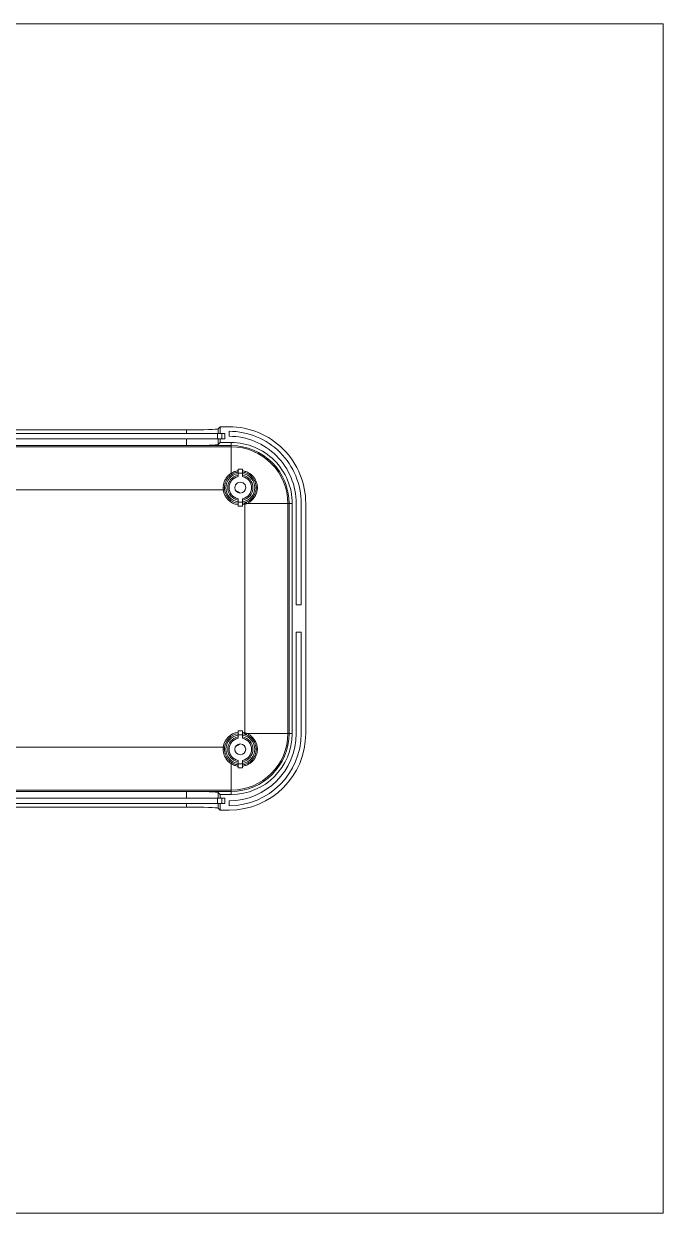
# Model space of a CAD drawing. Header units: millimetres. Extents: x -1304 to 1304, y -904 to 904.
# Drawn here: x -824.9 to -683.2, y -634.8 to -371.2 of the extents above; entities that cross this region are included whole.
import ezdxf

# ---------------------------------------------------------------- set-up
doc = ezdxf.new("R2010")
doc.units = ezdxf.units.MM
doc.header["$MEASUREMENT"] = 0
doc.layers.add('layer 1', color=7, linetype='Continuous')

msp = doc.modelspace()

# ---------------------------------------------------------------- linework, layer by layer
at = {"layer": 'layer 1', "color": 8, "lineweight": 18}
for points in [[(-683.1707, -371.1818), (-683.1707, -371.1818), (-966.6707, -371.1818), (-966.6707, -371.1818)], [(-683.1707, -371.1818), (-683.1707, -371.1818), (-683.1707, -634.8485), (-683.1707, -634.8485)], [(-966.6707, -634.8485), (-966.6707, -634.8485), (-683.1707, -634.8485), (-683.1707, -634.8485)]]:
    msp.add_open_spline(points, degree=3, dxfattribs=at)
at = {"layer": 'layer 1', "color": 155, "lineweight": 18}
for points in [[(-788.8615, -461.1961), (-788.8615, -461.1961), (-860.9799, -461.1961), (-860.9799, -461.1961)], [(-788.8615, -461.1961), (-785.0906, -461.1961), (-781.9973, -461.0918), (-781.8657, -460.9602)], [(-781.4207, -460.5152), (-781.4207, -460.5152), (-781.8657, -460.9602), (-781.8657, -460.9602)], [(-779.4207, -460.5152), (-779.4207, -460.5152), (-781.4207, -460.5152), (-781.4207, -460.5152)], [(-781.4207, -460.5152), (-781.4207, -460.5152), (-781.4207, -462.0152), (-781.4207, -462.0152)], [(-788.8615, -462.0152), (-788.8615, -462.0152), (-860.9799, -462.0152), (-860.9799, -462.0152)], [(-788.8615, -463.2152), (-788.8615, -463.2152), (-860.9799, -463.2152), (-860.9799, -463.2152)], [(-781.8657, -462.0152), (-781.8657, -462.0152), (-788.8615, -462.0152), (-788.8615, -462.0152)], [(-781.8657, -463.2152), (-781.8657, -463.2152), (-788.8615, -463.2152), (-788.8615, -463.2152)], [(-781.4207, -462.0152), (-781.4207, -462.0152), (-781.8657, -462.0152), (-781.8657, -462.0152)], [(-781.4207, -463.2152), (-781.4207, -463.2152), (-781.8657, -463.2152), (-781.8657, -463.2152)], [(-781.4207, -464.0152), (-781.4207, -464.0152), (-781.8657, -464.4602), (-781.8657, -464.4602)], [(-780.3207, -462.0152), (-780.3207, -462.0152), (-781.4207, -462.0152), (-781.4207, -462.0152)], [(-781.4207, -463.2152), (-781.4207, -463.2152), (-780.3207, -463.2152), (-780.3207, -463.2152)], [(-781.4207, -463.2152), (-781.4207, -463.2152), (-781.4207, -464.0152), (-781.4207, -464.0152)], [(-778.9207, -464.0152), (-778.9207, -464.0152), (-781.4207, -464.0152), (-781.4207, -464.0152)], [(-780.3207, -463.2152), (-780.3207, -463.2152), (-780.3207, -462.0152), (-780.3207, -462.0152)], [(-779.4207, -461.5152), (-779.4207, -461.5152), (-779.4207, -462.6152), (-779.4207, -462.6152)], [(-860.9799, -464.6965), (-860.9799, -464.6965), (-788.8615, -464.6965), (-788.8615, -464.6965)], [(-788.3927, -464.6956), (-784.8105, -464.6872), (-781.991, -464.5855), (-781.8657, -464.4602)], [(-778.9207, -470.8068), (-778.8373, -470.9408), (-778.7682, -471.0425), (-778.7628, -471.0391)], [(-777.4207, -470.8152), (-777.4207, -470.8152), (-777.4207, -469.9013), (-777.4207, -469.9013)], [(-776.4207, -470.8152), (-776.4207, -470.8152), (-777.4207, -470.8152), (-777.4207, -470.8152)], [(-777.4207, -470.8152), (-777.4207, -470.8152), (-777.4207, -471.5657), (-777.4207, -471.5657)], [(-776.4207, -470.8152), (-776.4207, -470.8152), (-776.4207, -469.9023), (-776.4207, -469.9023)], [(-776.4207, -471.5657), (-776.4207, -471.5657), (-776.4207, -470.8152), (-776.4207, -470.8152)], [(-869.1508, -474.5152), (-869.1508, -474.5152), (-780.6906, -474.5152), (-780.6906, -474.5152)], [(-780.7207, -474.0379), (-780.5551, -474.0379), (-780.4208, -474.0277), (-780.4207, -474.0152)], [(-780.3916, -474.4652), (-780.1897, -476.0226), (-778.9751, -477.2549), (-777.4207, -477.4793)], [(-773.4207, -474.0152), (-773.4207, -474.0214), (-773.298, -474.0265), (-773.1402, -474.0269)], [(-776.9975, -475.2127), (-777.2695, -474.9855), (-777.5796, -474.8083), (-777.9134, -474.6893)], [(-777.4207, -476.4646), (-777.4207, -476.4646), (-777.4207, -477.2152), (-777.4207, -477.2152)], [(-777.4207, -477.2152), (-777.4207, -477.2152), (-777.4207, -478.148), (-777.4207, -478.148)], [(-776.4207, -477.2152), (-776.4207, -477.2152), (-777.4207, -477.2152), (-777.4207, -477.2152)], [(-776.4207, -477.2152), (-776.4207, -477.2152), (-776.4207, -476.4646), (-776.4207, -476.4646)], [(-776.4207, -477.2152), (-776.4207, -477.2152), (-776.4207, -478.148), (-776.4207, -478.148)], [(-777.4207, -478.148), (-777.4207, -478.148), (-776.4207, -478.148), (-776.4207, -478.148)], [(-776.4207, -477.4793), (-776.2751, -477.4582), (-776.1309, -477.4281), (-775.9891, -477.3889)], [(-775.9207, -477.6812), (-775.9207, -477.6812), (-775.9207, -528.3491), (-775.9207, -528.3491)], [(-775.5577, -477.2389), (-775.5681, -477.2433), (-775.5265, -477.3657), (-775.4636, -477.5152)], [(-765.4207, -528.5152), (-765.4207, -528.5152), (-765.4207, -477.5152), (-765.4207, -477.5152)], [(-764.5207, -477.5152), (-764.5207, -477.5152), (-764.5207, -500.0152), (-764.5207, -500.0152)], [(-763.4207, -500.0152), (-763.4207, -500.0152), (-763.4207, -477.5152), (-763.4207, -477.5152)], [(-762.4207, -528.5152), (-762.4207, -528.5152), (-762.4207, -477.5152), (-762.4207, -477.5152)], [(-764.5207, -500.0152), (-764.5207, -500.0152), (-763.4207, -500.0152), (-763.4207, -500.0152)], [(-764.5207, -506.0152), (-764.5207, -506.0152), (-764.5207, -528.5152), (-764.5207, -528.5152)], [(-763.4207, -506.0152), (-763.4207, -506.0152), (-764.5207, -506.0152), (-764.5207, -506.0152)], [(-763.4207, -528.5152), (-763.4207, -528.5152), (-763.4207, -506.0152), (-763.4207, -506.0152)], [(-777.4207, -528.5511), (-778.9751, -528.7754), (-780.1897, -530.0077), (-780.3916, -531.5651)], [(-779.4207, -545.5152), (-770.0319, -545.5152), (-762.4207, -537.9041), (-762.4207, -528.5152)], [(-779.4207, -543.4152), (-771.1917, -543.4152), (-764.5207, -536.7442), (-764.5207, -528.5152)], [(-779.4207, -544.5152), (-770.5842, -544.5152), (-763.4207, -537.3518), (-763.4207, -528.5152)], [(-778.9207, -542.0152), (-771.4649, -542.0152), (-765.4207, -535.971), (-765.4207, -528.5152)], [(-777.4207, -528.8152), (-777.4207, -528.8152), (-777.4207, -527.8823), (-777.4207, -527.8823)], [(-776.4207, -527.8823), (-776.4207, -527.8823), (-777.4207, -527.8823), (-777.4207, -527.8823)], [(-777.4207, -528.8152), (-777.4207, -528.8152), (-777.4207, -529.5657), (-777.4207, -529.5657)], [(-776.4207, -528.8152), (-776.4207, -528.8152), (-777.4207, -528.8152), (-777.4207, -528.8152)], [(-776.4207, -528.8152), (-776.4207, -528.8152), (-776.4207, -527.8823), (-776.4207, -527.8823)], [(-775.9891, -528.6414), (-776.1309, -528.6022), (-776.2751, -528.5721), (-776.4207, -528.5511)], [(-776.4207, -529.5657), (-776.4207, -529.5657), (-776.4207, -528.8152), (-776.4207, -528.8152)], [(-775.4636, -528.5152), (-775.5265, -528.6646), (-775.5681, -528.7871), (-775.5577, -528.7915)], [(-780.6906, -531.5152), (-780.6906, -531.5152), (-869.1508, -531.5152), (-869.1508, -531.5152)], [(-777.9134, -531.341), (-777.5796, -531.222), (-777.2695, -531.0448), (-776.9975, -530.8176)], [(-773.1402, -532.0034), (-773.298, -532.0038), (-773.4207, -532.0089), (-773.4207, -532.0152)], [(-778.7628, -534.9912), (-778.7682, -534.9878), (-778.8373, -535.0895), (-778.9207, -535.2235)], [(-777.4207, -534.4646), (-777.4207, -534.4646), (-777.4207, -535.2152), (-777.4207, -535.2152)], [(-777.4207, -535.2152), (-777.4207, -535.2152), (-777.4207, -536.129), (-777.4207, -536.129)], [(-776.4207, -535.2152), (-776.4207, -535.2152), (-777.4207, -535.2152), (-777.4207, -535.2152)], [(-776.4207, -535.2152), (-776.4207, -535.2152), (-776.4207, -534.4646), (-776.4207, -534.4646)], [(-776.4207, -535.2152), (-776.4207, -535.2152), (-776.4207, -536.128), (-776.4207, -536.128)], [(-788.8615, -541.3338), (-788.8615, -541.3338), (-860.9799, -541.3338), (-860.9799, -541.3338)], [(-788.8615, -542.8152), (-788.8615, -542.8152), (-860.9799, -542.8152), (-860.9799, -542.8152)], [(-781.8657, -542.8152), (-781.8657, -542.8152), (-788.8615, -542.8152), (-788.8615, -542.8152)], [(-781.8657, -541.5701), (-781.991, -541.4448), (-784.8105, -541.3431), (-788.3927, -541.3347)], [(-781.4207, -542.0152), (-781.4207, -542.0152), (-781.8657, -541.5701), (-781.8657, -541.5701)], [(-781.4207, -542.8152), (-781.4207, -542.8152), (-781.8657, -542.8152), (-781.8657, -542.8152)], [(-781.4207, -542.0152), (-781.4207, -542.0152), (-778.9207, -542.0152), (-778.9207, -542.0152)], [(-781.4207, -542.0152), (-781.4207, -542.0152), (-781.4207, -542.8152), (-781.4207, -542.8152)], [(-780.3207, -542.8152), (-780.3207, -542.8152), (-781.4207, -542.8152), (-781.4207, -542.8152)], [(-780.3207, -544.0152), (-780.3207, -544.0152), (-780.3207, -542.8152), (-780.3207, -542.8152)], [(-788.8615, -544.0152), (-788.8615, -544.0152), (-860.9799, -544.0152), (-860.9799, -544.0152)], [(-788.8615, -544.8342), (-788.8615, -544.8342), (-860.9799, -544.8342), (-860.9799, -544.8342)], [(-781.8657, -544.0152), (-781.8657, -544.0152), (-788.8615, -544.0152), (-788.8615, -544.0152)], [(-781.8657, -545.0701), (-781.9973, -544.9385), (-785.0906, -544.8342), (-788.8615, -544.8342)], [(-781.4207, -544.0152), (-781.4207, -544.0152), (-781.8657, -544.0152), (-781.8657, -544.0152)], [(-781.4207, -545.5152), (-781.4207, -545.5152), (-781.8657, -545.0701), (-781.8657, -545.0701)], [(-781.4207, -544.0152), (-781.4207, -544.0152), (-781.4207, -545.5152), (-781.4207, -545.5152)], [(-781.4207, -544.0152), (-781.4207, -544.0152), (-780.3207, -544.0152), (-780.3207, -544.0152)], [(-781.4207, -545.5152), (-781.4207, -545.5152), (-779.4207, -545.5152), (-779.4207, -545.5152)], [(-779.4207, -543.4152), (-779.4207, -543.4152), (-779.4207, -544.5152), (-779.4207, -544.5152)]]:
    msp.add_open_spline(points, degree=3, dxfattribs=at)
at = {"layer": 'layer 1', "color": 155, "lineweight": 13}
for points in [[(-788.8615, -461.1961), (-788.8615, -461.1961), (-788.8615, -462.0152), (-788.8615, -462.0152)], [(-781.8657, -460.9602), (-781.8657, -460.9602), (-781.8657, -462.0152), (-781.8657, -462.0152)], [(-788.8615, -463.2152), (-788.8615, -463.2152), (-788.8615, -464.6965), (-788.8615, -464.6965)], [(-782.0057, -462.0152), (-782.0057, -462.0152), (-782.0057, -463.2152), (-782.0057, -463.2152)], [(-781.8657, -463.2152), (-781.8657, -463.2152), (-781.8657, -464.4602), (-781.8657, -464.4602)], [(-781.0064, -462.0152), (-781.0064, -462.0152), (-781.0064, -463.2152), (-781.0064, -463.2152)], [(-778.9207, -464.0152), (-778.9207, -464.0152), (-778.9207, -464.6956), (-778.9207, -464.6956)], [(-870.9207, -464.9726), (-870.9207, -464.9726), (-778.9207, -464.9726), (-778.9207, -464.9726)], [(-788.3927, -464.6956), (-788.3927, -464.6956), (-778.9207, -464.6956), (-778.9207, -464.6956)], [(-778.9207, -464.9726), (-778.9207, -464.9726), (-778.9207, -464.6956), (-778.9207, -464.6956)], [(-778.9207, -470.8068), (-778.9207, -470.8068), (-778.9207, -464.9726), (-778.9207, -464.9726)], [(-780.6877, -474.515), (-780.4618, -476.217), (-779.1227, -477.5562), (-777.4207, -477.7821)], [(-776.4207, -477.7821), (-776.252, -477.7597), (-776.0849, -477.726), (-775.9207, -477.6812)], [(-775.4636, -477.5152), (-775.4636, -477.5152), (-766.3781, -477.5152), (-766.3781, -477.5152)], [(-766.3781, -477.5152), (-766.3781, -477.5152), (-766.3781, -528.5152), (-766.3781, -528.5152)], [(-766.3781, -477.5152), (-766.3781, -477.5152), (-766.1011, -477.5152), (-766.1011, -477.5152)], [(-765.4207, -477.5152), (-765.4207, -477.5152), (-766.1011, -477.5152), (-766.1011, -477.5152)], [(-766.1011, -477.5152), (-766.1011, -477.5152), (-766.1011, -528.5152), (-766.1011, -528.5152)], [(-777.4207, -528.2482), (-779.1227, -528.4741), (-780.4618, -529.8133), (-780.6877, -531.5153)], [(-778.9207, -541.0577), (-771.9936, -541.0577), (-766.3782, -535.4423), (-766.3781, -528.5152)], [(-778.9207, -541.3348), (-771.8407, -541.3348), (-766.1011, -535.5953), (-766.1011, -528.5152)], [(-775.9207, -528.3491), (-776.0849, -528.3043), (-776.252, -528.2706), (-776.4207, -528.2482)], [(-775.4636, -528.5152), (-775.4636, -528.5152), (-766.3781, -528.5152), (-766.3781, -528.5152)], [(-766.3781, -528.5152), (-766.3781, -528.5152), (-766.1011, -528.5152), (-766.1011, -528.5152)], [(-765.4207, -528.5152), (-765.4207, -528.5152), (-766.1011, -528.5152), (-766.1011, -528.5152)], [(-778.9207, -535.2235), (-778.9207, -535.2235), (-778.9207, -541.0577), (-778.9207, -541.0577)], [(-778.9207, -541.0577), (-778.9207, -541.0577), (-870.9207, -541.0577), (-870.9207, -541.0577)], [(-788.8615, -541.3338), (-788.8615, -541.3338), (-788.8615, -542.8152), (-788.8615, -542.8152)], [(-778.9207, -541.3348), (-778.9207, -541.3348), (-788.3927, -541.3348), (-788.3927, -541.3348)], [(-782.0057, -542.8152), (-782.0057, -542.8152), (-782.0057, -544.0152), (-782.0057, -544.0152)], [(-781.8657, -541.5701), (-781.8657, -541.5701), (-781.8657, -542.8152), (-781.8657, -542.8152)], [(-781.0064, -542.8152), (-781.0064, -542.8152), (-781.0064, -544.0152), (-781.0064, -544.0152)], [(-778.9207, -541.0577), (-778.9207, -541.0577), (-778.9207, -541.3348), (-778.9207, -541.3348)], [(-778.9207, -542.0152), (-778.9207, -542.0152), (-778.9207, -541.3348), (-778.9207, -541.3348)], [(-788.8615, -544.0152), (-788.8615, -544.0152), (-788.8615, -544.8342), (-788.8615, -544.8342)], [(-781.8657, -544.0152), (-781.8657, -544.0152), (-781.8657, -545.0701), (-781.8657, -545.0701)]]:
    msp.add_open_spline(points, degree=3, dxfattribs=at)
at = {"layer": 'layer 1', "color": 155, "lineweight": 18}
for points, knots in [([(-762.4207, -477.5152), (-762.4207, -473.0065), (-764.2118, -468.6825), (-767.3999, -465.4943), (-770.588, -462.3062), (-774.912, -460.5152), (-779.4207, -460.5152)], [0, 0, 0, 0, 0.5, 0.5, 0.5, 1, 1, 1, 1]), ([(-763.4207, -477.5152), (-763.4207, -473.2717), (-765.1064, -469.202), (-768.107, -466.2014), (-771.1076, -463.2009), (-775.1772, -461.5152), (-779.4207, -461.5152)], [0, 0, 0, 0, 0.5, 0.5, 0.5, 1, 1, 1, 1]), ([(-764.5207, -477.5152), (-764.5207, -473.5634), (-766.0905, -469.7736), (-768.8848, -466.9793), (-771.6791, -464.185), (-775.469, -462.6152), (-779.4207, -462.6152)], [0, 0, 0, 0, 0.5, 0.5, 0.5, 1, 1, 1, 1]), ([(-765.4207, -477.5152), (-765.4207, -473.9347), (-766.843, -470.501), (-769.3747, -467.9692), (-771.9065, -465.4375), (-775.3403, -464.0152), (-778.9207, -464.0152)], [0, 0, 0, 0, 0.5, 0.5, 0.5, 1, 1, 1, 1]), ([(-788.3927, -464.6956), (-788.4693, -464.6957), (-788.5466, -464.696), (-788.6248, -464.6962), (-788.7029, -464.6964), (-788.7818, -464.6965), (-788.8615, -464.6965)], [0, 0, 0, 0, 0.5, 0.5, 0.5, 1, 1, 1, 1]), ([(-780.7207, -474.0379), (-780.7207, -473.9108), (-780.7144, -473.7837), (-780.7015, -473.6564), (-780.6886, -473.5291), (-780.6692, -473.4014), (-780.6433, -473.2748), (-780.6173, -473.1483), (-780.5849, -473.0228), (-780.5461, -472.8993), (-780.5073, -472.7757), (-780.4621, -472.6541), (-780.411, -472.5354), (-780.3599, -472.4166), (-780.3028, -472.3008), (-780.2401, -472.1882), (-780.1774, -472.0757), (-780.1091, -471.9666), (-780.0353, -471.861), (-779.9615, -471.7554), (-779.8823, -471.6535), (-779.7979, -471.5557), (-779.7136, -471.4579), (-779.6241, -471.3643), (-779.5302, -471.2756), (-779.4363, -471.1869), (-779.3379, -471.1031), (-779.2362, -471.0249), (-779.1344, -470.9467), (-779.0294, -470.8741), (-778.9207, -470.8068)], [0, 0, 0, 0, 0.1, 0.1, 0.1, 0.2, 0.2, 0.2, 0.3, 0.3, 0.3, 0.4, 0.4, 0.4, 0.5, 0.5, 0.5, 0.6, 0.6, 0.6, 0.7, 0.7, 0.7, 0.8, 0.8, 0.8, 0.9, 0.9, 0.9, 1, 1, 1, 1]), ([(-780.4207, -474.0152), (-780.4207, -473.8983), (-780.4148, -473.781), (-780.403, -473.6635), (-780.3911, -473.5461), (-780.3732, -473.4286), (-780.3494, -473.3121), (-780.3255, -473.1956), (-780.2956, -473.08), (-780.2598, -472.9663), (-780.2241, -472.8525), (-780.1825, -472.7405), (-780.1354, -472.6311), (-780.0883, -472.5218), (-780.0358, -472.4151), (-779.978, -472.3115), (-779.9203, -472.2078), (-779.8574, -472.1073), (-779.7894, -472.0101), (-779.7215, -471.9129), (-779.6485, -471.819), (-779.5708, -471.7289), (-779.4931, -471.6389), (-779.4107, -471.5527), (-779.3243, -471.471), (-779.2378, -471.3893), (-779.1473, -471.3122), (-779.0535, -471.2401), (-778.9597, -471.168), (-778.8626, -471.1009), (-778.7628, -471.0391)], [0, 0, 0, 0, 0.1, 0.1, 0.1, 0.2, 0.2, 0.2, 0.3, 0.3, 0.3, 0.4, 0.4, 0.4, 0.5, 0.5, 0.5, 0.6, 0.6, 0.6, 0.7, 0.7, 0.7, 0.8, 0.8, 0.8, 0.9, 0.9, 0.9, 1, 1, 1, 1]), ([(-777.4207, -471.5657), (-778.5847, -471.8033), (-779.4207, -472.8272), (-779.4207, -474.0152), (-779.4207, -475.2031), (-778.5847, -476.2271), (-777.4207, -476.4646)], [0, 0, 0, 0, 0.5, 0.5, 0.5, 1, 1, 1, 1]), ([(-778.9207, -470.8068), (-778.8073, -470.7364), (-778.6901, -470.6719), (-778.5696, -470.6137), (-778.4491, -470.5556), (-778.3252, -470.5036), (-778.1991, -470.4585), (-778.073, -470.4134), (-777.9447, -470.375), (-777.8147, -470.3435), (-777.6847, -470.312), (-777.5532, -470.2874), (-777.4207, -470.2699)], [0, 0, 0, 0, 0.25, 0.25, 0.25, 0.5, 0.5, 0.5, 0.75, 0.75, 0.75, 1, 1, 1, 1]), ([(-778.7628, -471.0391), (-778.6611, -470.9762), (-778.5562, -470.9184), (-778.4483, -470.8661), (-778.3404, -470.8138), (-778.2296, -470.7669), (-778.1168, -470.7259), (-778.004, -470.6849), (-777.8893, -470.6497), (-777.7731, -470.6205), (-777.6568, -470.5914), (-777.5392, -470.5682), (-777.4207, -470.5511)], [0, 0, 0, 0, 0.25, 0.25, 0.25, 0.5, 0.5, 0.5, 0.75, 0.75, 0.75, 1, 1, 1, 1]), ([(-776.4207, -469.9023), (-776.5869, -469.9021), (-776.7533, -469.9019), (-776.92, -469.9018), (-777.0866, -469.9016), (-777.2535, -469.9014), (-777.4207, -469.9013)], [0, 0, 0, 0, 0.5, 0.5, 0.5, 1, 1, 1, 1]), ([(-776.4207, -470.2707), (-776.2922, -470.288), (-776.1646, -470.3118), (-776.0386, -470.3422), (-775.9125, -470.3725), (-775.788, -470.4093), (-775.6658, -470.4524), (-775.5436, -470.4955), (-775.4237, -470.5448), (-775.3067, -470.6001), (-775.1896, -470.6555), (-775.0755, -470.7168), (-774.9647, -470.7839), (-774.8539, -470.8509), (-774.7464, -470.9237), (-774.6431, -471.0018), (-774.5397, -471.0799), (-774.4404, -471.1633), (-774.3456, -471.2515), (-774.2508, -471.3398), (-774.1605, -471.433), (-774.0752, -471.5306), (-773.9899, -471.6282), (-773.9095, -471.7303), (-773.8346, -471.8362), (-773.7598, -471.9421), (-773.6904, -472.0518), (-773.6268, -472.1647), (-773.5633, -472.2776), (-773.5055, -472.3937), (-773.4539, -472.5125), (-773.4022, -472.6314), (-773.3566, -472.7531), (-773.3174, -472.8767), (-773.2782, -473.0003), (-773.2454, -473.1259), (-773.2191, -473.2526), (-773.1928, -473.3794), (-773.173, -473.5073), (-773.1598, -473.6365), (-773.1466, -473.7657), (-773.14, -473.8961), (-773.1402, -474.0269)], [0, 0, 0, 0, 0.07142857, 0.07142857, 0.07142857, 0.14285714, 0.14285714, 0.14285714, 0.21428571, 0.21428571, 0.21428571, 0.28571429, 0.28571429, 0.28571429, 0.35714286, 0.35714286, 0.35714286, 0.42857143, 0.42857143, 0.42857143, 0.5, 0.5, 0.5, 0.57142857, 0.57142857, 0.57142857, 0.64285714, 0.64285714, 0.64285714, 0.71428571, 0.71428571, 0.71428571, 0.78571429, 0.78571429, 0.78571429, 0.85714286, 0.85714286, 0.85714286, 0.92857143, 0.92857143, 0.92857143, 1, 1, 1, 1]), ([(-776.4207, -470.5511), (-776.371, -470.5582), (-776.3214, -470.5665), (-776.272, -470.5758), (-776.1488, -470.599), (-776.0269, -470.6289), (-775.9069, -470.6652), (-775.787, -470.7015), (-775.6691, -470.7442), (-775.5537, -470.7931), (-775.4386, -470.842), (-775.326, -470.8971), (-775.2167, -470.958), (-775.1073, -471.019), (-775.0011, -471.0858), (-774.8989, -471.1582), (-774.7967, -471.2305), (-774.6984, -471.3083), (-774.6045, -471.3912), (-774.5106, -471.4741), (-774.4211, -471.562), (-774.3366, -471.6545), (-774.2521, -471.7471), (-774.1725, -471.8442), (-774.0984, -471.9453), (-774.0242, -472.0463), (-773.9555, -472.1514), (-773.8927, -472.2598), (-773.8299, -472.3682), (-773.7729, -472.4799), (-773.7221, -472.5943), (-773.6712, -472.7089), (-773.6264, -472.8262), (-773.5881, -472.9455), (-773.5499, -473.0648), (-773.518, -473.1861), (-773.4927, -473.3088), (-773.4674, -473.4315), (-773.4488, -473.5554), (-773.4368, -473.6801), (-773.4261, -473.7914), (-773.4207, -473.9033), (-773.4207, -474.0152)], [0, 0, 0, 0, 0.07142857, 0.07142857, 0.07142857, 0.14285714, 0.14285714, 0.14285714, 0.21428571, 0.21428571, 0.21428571, 0.28571429, 0.28571429, 0.28571429, 0.35714286, 0.35714286, 0.35714286, 0.42857143, 0.42857143, 0.42857143, 0.5, 0.5, 0.5, 0.57142857, 0.57142857, 0.57142857, 0.64285714, 0.64285714, 0.64285714, 0.71428571, 0.71428571, 0.71428571, 0.78571429, 0.78571429, 0.78571429, 0.85714286, 0.85714286, 0.85714286, 0.92857143, 0.92857143, 0.92857143, 1, 1, 1, 1]), ([(-776.4207, -476.4646), (-775.2567, -476.2271), (-774.4207, -475.2031), (-774.4207, -474.0152), (-774.4207, -472.8272), (-775.2567, -471.8033), (-776.4207, -471.5657)], [0, 0, 0, 0, 0.5, 0.5, 0.5, 1, 1, 1, 1]), ([(-780.6906, -474.5152), (-780.6968, -474.4663), (-780.7022, -474.4161), (-780.7066, -474.3653), (-780.711, -474.3144), (-780.7144, -474.263), (-780.7169, -474.2087), (-780.7193, -474.1543), (-780.7207, -474.0972), (-780.7207, -474.0379)], [0, 0, 0, 0, 0.33333333, 0.33333333, 0.33333333, 0.66666667, 0.66666667, 0.66666667, 1, 1, 1, 1]), ([(-780.6877, -474.515), (-780.688, -474.515), (-780.6883, -474.515), (-780.6886, -474.5151), (-780.689, -474.5151), (-780.6893, -474.5151), (-780.6896, -474.5151), (-780.6899, -474.5151), (-780.6903, -474.5152), (-780.6906, -474.5152)], [0, 0, 0, 0, 0.33333333, 0.33333333, 0.33333333, 0.66666667, 0.66666667, 0.66666667, 1, 1, 1, 1]), ([(-780.3916, -474.4652), (-780.3915, -474.4659), (-780.3934, -474.4669), (-780.3971, -474.4681), (-780.4008, -474.4693), (-780.4064, -474.4708), (-780.4137, -474.4724), (-780.4211, -474.474), (-780.4302, -474.4759), (-780.4409, -474.4779), (-780.4517, -474.4799), (-780.464, -474.4821), (-780.4777, -474.4844), (-780.4914, -474.4867), (-780.5065, -474.4891), (-780.5226, -474.4916), (-780.5387, -474.4941), (-780.5559, -474.4967), (-780.5739, -474.4993), (-780.5919, -474.502), (-780.6106, -474.5046), (-780.6296, -474.5072), (-780.6487, -474.5098), (-780.6682, -474.5124), (-780.6877, -474.515)], [0, 0, 0, 0, 0.125, 0.125, 0.125, 0.25, 0.25, 0.25, 0.375, 0.375, 0.375, 0.5, 0.5, 0.5, 0.625, 0.625, 0.625, 0.75, 0.75, 0.75, 0.875, 0.875, 0.875, 1, 1, 1, 1]), ([(-780.3916, -474.4652), (-780.3966, -474.4271), (-780.4009, -474.389), (-780.4046, -474.3508), (-780.4103, -474.2913), (-780.4145, -474.2316), (-780.4172, -474.1719), (-780.4195, -474.1197), (-780.4207, -474.0674), (-780.4207, -474.0152)], [0, 0, 0, 0, 0.33333333, 0.33333333, 0.33333333, 0.66666667, 0.66666667, 0.66666667, 1, 1, 1, 1]), ([(-775.7207, -474.0152), (-775.7207, -473.5864), (-775.9494, -473.1903), (-776.3207, -472.9759), (-776.692, -472.7616), (-777.1494, -472.7616), (-777.5207, -472.9759), (-777.892, -473.1903), (-778.1207, -473.5864), (-778.1207, -474.0152)], [0, 0, 0, 0, 0.33333333, 0.33333333, 0.33333333, 0.66666667, 0.66666667, 0.66666667, 1, 1, 1, 1]), ([(-778.1207, -474.0152), (-778.1207, -474.6779), (-777.5834, -475.2152), (-776.9207, -475.2152), (-776.258, -475.2152), (-775.7207, -474.6779), (-775.7207, -474.0152)], [0, 0, 0, 0, 0.5, 0.5, 0.5, 1, 1, 1, 1]), ([(-773.4207, -474.0152), (-773.4207, -474.1398), (-773.4274, -474.2642), (-773.4406, -474.3875), (-773.4537, -474.5108), (-773.4734, -474.633), (-773.4996, -474.754), (-773.5257, -474.875), (-773.5583, -474.9949), (-773.5973, -475.1128), (-773.6362, -475.2306), (-773.6814, -475.3464), (-773.7325, -475.4593), (-773.7837, -475.5723), (-773.8408, -475.6824), (-773.9037, -475.7893), (-773.9665, -475.8962), (-774.0352, -475.9999), (-774.1091, -476.0996), (-774.183, -476.1993), (-774.2623, -476.2951), (-774.3463, -476.3864), (-774.4304, -476.4776), (-774.5193, -476.5644), (-774.6127, -476.6463), (-774.706, -476.7282), (-774.8038, -476.8052), (-774.9055, -476.8768), (-775.0072, -476.9484), (-775.1129, -477.0147), (-775.2218, -477.0752), (-775.3306, -477.1356), (-775.4428, -477.1903), (-775.5577, -477.2388)], [0, 0, 0, 0, 0.09090909, 0.09090909, 0.09090909, 0.18181818, 0.18181818, 0.18181818, 0.27272727, 0.27272727, 0.27272727, 0.36363636, 0.36363636, 0.36363636, 0.45454545, 0.45454545, 0.45454545, 0.54545455, 0.54545455, 0.54545455, 0.63636364, 0.63636364, 0.63636364, 0.72727273, 0.72727273, 0.72727273, 0.81818182, 0.81818182, 0.81818182, 0.90909091, 0.90909091, 0.90909091, 1, 1, 1, 1]), ([(-773.1402, -474.0269), (-773.1404, -474.1619), (-773.1478, -474.2966), (-773.1623, -474.4301), (-773.1768, -474.5636), (-773.1984, -474.696), (-773.2269, -474.827), (-773.2555, -474.9581), (-773.2911, -475.0879), (-773.3335, -475.2155), (-773.3759, -475.3431), (-773.4251, -475.4685), (-773.4807, -475.5907), (-773.5364, -475.713), (-773.5985, -475.8322), (-773.6669, -475.9479), (-773.7353, -476.0636), (-773.8099, -476.1758), (-773.8903, -476.2837), (-773.9706, -476.3916), (-774.0567, -476.4952), (-774.1481, -476.594), (-774.2394, -476.6927), (-774.336, -476.7866), (-774.4375, -476.8751), (-774.5389, -476.9637), (-774.6451, -477.0469), (-774.7556, -477.1243), (-774.866, -477.2017), (-774.9808, -477.2733), (-775.099, -477.3385), (-775.2172, -477.4038), (-775.3388, -477.4627), (-775.4636, -477.5152)], [0, 0, 0, 0, 0.09090909, 0.09090909, 0.09090909, 0.18181818, 0.18181818, 0.18181818, 0.27272727, 0.27272727, 0.27272727, 0.36363636, 0.36363636, 0.36363636, 0.45454545, 0.45454545, 0.45454545, 0.54545455, 0.54545455, 0.54545455, 0.63636364, 0.63636364, 0.63636364, 0.72727273, 0.72727273, 0.72727273, 0.81818182, 0.81818182, 0.81818182, 0.90909091, 0.90909091, 0.90909091, 1, 1, 1, 1]), ([(-775.9891, -477.3889), (-775.9898, -477.3891), (-775.99, -477.3911), (-775.9897, -477.3949), (-775.9894, -477.3987), (-775.9885, -477.4042), (-775.9872, -477.4115), (-775.9859, -477.4187), (-775.9841, -477.4276), (-775.9818, -477.438), (-775.9796, -477.4484), (-775.9769, -477.4603), (-775.9737, -477.4735), (-775.9706, -477.4868), (-775.9671, -477.5013), (-775.9632, -477.5168), (-775.9594, -477.5323), (-775.9552, -477.5488), (-775.9507, -477.566), (-775.9462, -477.5832), (-775.9415, -477.6012), (-775.9366, -477.6195), (-775.9317, -477.6378), (-775.9266, -477.6565), (-775.9215, -477.6752)], [0, 0, 0, 0, 0.125, 0.125, 0.125, 0.25, 0.25, 0.25, 0.375, 0.375, 0.375, 0.5, 0.5, 0.5, 0.625, 0.625, 0.625, 0.75, 0.75, 0.75, 0.875, 0.875, 0.875, 1, 1, 1, 1]), ([(-775.5577, -477.2388), (-775.5906, -477.2527), (-775.6237, -477.2662), (-775.657, -477.279), (-775.717, -477.3023), (-775.7777, -477.3239), (-775.8389, -477.3438), (-775.8886, -477.3599), (-775.9387, -477.375), (-775.9891, -477.3889)], [0, 0, 0, 0, 0.33333333, 0.33333333, 0.33333333, 0.66666667, 0.66666667, 0.66666667, 1, 1, 1, 1]), ([(-775.4636, -477.5152), (-775.5134, -477.5362), (-775.5635, -477.5561), (-775.6131, -477.5747), (-775.6628, -477.5933), (-775.712, -477.6105), (-775.7632, -477.6272), (-775.8143, -477.6439), (-775.8673, -477.66), (-775.9215, -477.6752)], [0, 0, 0, 0, 0.33333333, 0.33333333, 0.33333333, 0.66666667, 0.66666667, 0.66666667, 1, 1, 1, 1]), ([(-775.9215, -477.6752), (-775.9213, -477.6758), (-775.9212, -477.6764), (-775.9211, -477.6771), (-775.9209, -477.6778), (-775.9208, -477.6784), (-775.9208, -477.6791), (-775.9207, -477.6798), (-775.9207, -477.6805), (-775.9207, -477.6812)], [0, 0, 0, 0, 0.33333333, 0.33333333, 0.33333333, 0.66666667, 0.66666667, 0.66666667, 1, 1, 1, 1]), ([(-777.4207, -529.5657), (-778.5847, -529.8033), (-779.4207, -530.8272), (-779.4207, -532.0152), (-779.4207, -533.2031), (-778.5847, -534.2271), (-777.4207, -534.4646)], [0, 0, 0, 0, 0.5, 0.5, 0.5, 1, 1, 1, 1]), ([(-776.4207, -534.4646), (-775.2567, -534.2271), (-774.4207, -533.2031), (-774.4207, -532.0152), (-774.4207, -530.8272), (-775.2567, -529.8033), (-776.4207, -529.5657)], [0, 0, 0, 0, 0.5, 0.5, 0.5, 1, 1, 1, 1]), ([(-775.9891, -528.6414), (-775.9898, -528.6412), (-775.99, -528.6392), (-775.9897, -528.6354), (-775.9894, -528.6317), (-775.9885, -528.6261), (-775.9872, -528.6189), (-775.9859, -528.6116), (-775.9841, -528.6027), (-775.9818, -528.5923), (-775.9796, -528.5819), (-775.9769, -528.57), (-775.9737, -528.5568), (-775.9706, -528.5436), (-775.9671, -528.5291), (-775.9632, -528.5136), (-775.9594, -528.498), (-775.9552, -528.4815), (-775.9507, -528.4643), (-775.9462, -528.4471), (-775.9415, -528.4291), (-775.9366, -528.4108), (-775.9317, -528.3925), (-775.9266, -528.3739), (-775.9215, -528.3552)], [0, 0, 0, 0, 0.125, 0.125, 0.125, 0.25, 0.25, 0.25, 0.375, 0.375, 0.375, 0.5, 0.5, 0.5, 0.625, 0.625, 0.625, 0.75, 0.75, 0.75, 0.875, 0.875, 0.875, 1, 1, 1, 1]), ([(-775.9891, -528.6414), (-775.9452, -528.6535), (-775.9015, -528.6665), (-775.8581, -528.6804), (-775.7951, -528.7004), (-775.7326, -528.7223), (-775.6708, -528.7459), (-775.6328, -528.7605), (-775.5951, -528.7756), (-775.5577, -528.7915)], [0, 0, 0, 0, 0.33333333, 0.33333333, 0.33333333, 0.66666667, 0.66666667, 0.66666667, 1, 1, 1, 1]), ([(-775.9207, -528.3491), (-775.9207, -528.3498), (-775.9207, -528.3505), (-775.9208, -528.3512), (-775.9208, -528.3519), (-775.9209, -528.3526), (-775.9211, -528.3532), (-775.9212, -528.3539), (-775.9213, -528.3545), (-775.9215, -528.3552)], [0, 0, 0, 0, 0.33333333, 0.33333333, 0.33333333, 0.66666667, 0.66666667, 0.66666667, 1, 1, 1, 1]), ([(-775.9215, -528.3552), (-775.8725, -528.3689), (-775.8228, -528.3838), (-775.7732, -528.3998), (-775.7236, -528.4159), (-775.6741, -528.433), (-775.6227, -528.4521), (-775.5713, -528.4712), (-775.518, -528.4922), (-775.4636, -528.5152)], [0, 0, 0, 0, 0.33333333, 0.33333333, 0.33333333, 0.66666667, 0.66666667, 0.66666667, 1, 1, 1, 1]), ([(-775.5577, -528.7915), (-775.4539, -528.8354), (-775.3521, -528.8843), (-775.253, -528.938), (-775.1413, -528.9986), (-775.0328, -529.0652), (-774.9283, -529.1376), (-774.824, -529.2098), (-774.7236, -529.2877), (-774.6277, -529.3709), (-774.532, -529.4539), (-774.4408, -529.5421), (-774.3546, -529.635), (-774.2684, -529.7279), (-774.1873, -529.8255), (-774.1117, -529.9272), (-774.0361, -530.0289), (-773.9661, -530.1347), (-773.9019, -530.244), (-773.8379, -530.3531), (-773.7798, -530.4658), (-773.7279, -530.5812), (-773.676, -530.6967), (-773.6304, -530.8151), (-773.5913, -530.9356), (-773.5523, -531.056), (-773.5198, -531.1786), (-773.494, -531.3025), (-773.4683, -531.4263), (-773.4492, -531.5514), (-773.437, -531.6773), (-773.4261, -531.7896), (-773.4207, -531.9024), (-773.4207, -532.0152)], [0, 0, 0, 0, 0.09090909, 0.09090909, 0.09090909, 0.18181818, 0.18181818, 0.18181818, 0.27272727, 0.27272727, 0.27272727, 0.36363636, 0.36363636, 0.36363636, 0.45454545, 0.45454545, 0.45454545, 0.54545455, 0.54545455, 0.54545455, 0.63636364, 0.63636364, 0.63636364, 0.72727273, 0.72727273, 0.72727273, 0.81818182, 0.81818182, 0.81818182, 0.90909091, 0.90909091, 0.90909091, 1, 1, 1, 1]), ([(-775.4636, -528.5152), (-775.3388, -528.5676), (-775.2172, -528.6265), (-775.099, -528.6918), (-774.9808, -528.757), (-774.866, -528.8286), (-774.7556, -528.906), (-774.6451, -528.9834), (-774.5389, -529.0666), (-774.4375, -529.1552), (-774.3361, -529.2437), (-774.2394, -529.3376), (-774.1481, -529.4363), (-774.0567, -529.535), (-773.9707, -529.6386), (-773.8903, -529.7465), (-773.8099, -529.8545), (-773.7353, -529.9667), (-773.6669, -530.0824), (-773.5985, -530.1981), (-773.5364, -530.3173), (-773.4808, -530.4396), (-773.4251, -530.5618), (-773.3759, -530.6872), (-773.3335, -530.8148), (-773.2911, -530.9424), (-773.2555, -531.0722), (-773.2269, -531.2033), (-773.1984, -531.3343), (-773.1768, -531.4667), (-773.1623, -531.6002), (-773.1478, -531.7337), (-773.1404, -531.8684), (-773.1402, -532.0034)], [0, 0, 0, 0, 0.09090909, 0.09090909, 0.09090909, 0.18181818, 0.18181818, 0.18181818, 0.27272727, 0.27272727, 0.27272727, 0.36363636, 0.36363636, 0.36363636, 0.45454545, 0.45454545, 0.45454545, 0.54545455, 0.54545455, 0.54545455, 0.63636364, 0.63636364, 0.63636364, 0.72727273, 0.72727273, 0.72727273, 0.81818182, 0.81818182, 0.81818182, 0.90909091, 0.90909091, 0.90909091, 1, 1, 1, 1]), ([(-780.7207, -531.9924), (-780.7207, -531.9381), (-780.7195, -531.8843), (-780.7173, -531.8319), (-780.7151, -531.7795), (-780.7119, -531.7286), (-780.7075, -531.6761), (-780.7031, -531.6236), (-780.6975, -531.5697), (-780.6906, -531.5152)], [0, 0, 0, 0, 0.33333333, 0.33333333, 0.33333333, 0.66666667, 0.66666667, 0.66666667, 1, 1, 1, 1]), ([(-780.4207, -532.0152), (-780.4207, -532.0091), (-780.4523, -532.0033), (-780.5086, -531.999), (-780.5648, -531.9948), (-780.6411, -531.9924), (-780.7207, -531.9924)], [0, 0, 0, 0, 0.5, 0.5, 0.5, 1, 1, 1, 1]), ([(-778.9207, -535.2235), (-779.0294, -535.1561), (-779.1345, -535.0836), (-779.2363, -535.0053), (-779.338, -534.9271), (-779.4365, -534.8432), (-779.5304, -534.7545), (-779.6243, -534.6658), (-779.7137, -534.5722), (-779.798, -534.4745), (-779.8824, -534.3767), (-779.9616, -534.2748), (-780.0354, -534.1692), (-780.1092, -534.0636), (-780.1775, -533.9545), (-780.2402, -533.8419), (-780.3029, -533.7294), (-780.36, -533.6135), (-780.4111, -533.4947), (-780.4622, -533.376), (-780.5074, -533.2543), (-780.5462, -533.1308), (-780.585, -533.0072), (-780.6174, -532.8818), (-780.6433, -532.7552), (-780.6692, -532.6287), (-780.6886, -532.5011), (-780.7015, -532.3738), (-780.7144, -532.2465), (-780.7207, -532.1195), (-780.7207, -531.9924)], [0, 0, 0, 0, 0.1, 0.1, 0.1, 0.2, 0.2, 0.2, 0.3, 0.3, 0.3, 0.4, 0.4, 0.4, 0.5, 0.5, 0.5, 0.6, 0.6, 0.6, 0.7, 0.7, 0.7, 0.8, 0.8, 0.8, 0.9, 0.9, 0.9, 1, 1, 1, 1]), ([(-780.6906, -531.5152), (-780.6903, -531.5152), (-780.6899, -531.5152), (-780.6896, -531.5152), (-780.6893, -531.5152), (-780.689, -531.5152), (-780.6886, -531.5152), (-780.6883, -531.5153), (-780.688, -531.5153), (-780.6877, -531.5153)], [0, 0, 0, 0, 0.33333333, 0.33333333, 0.33333333, 0.66666667, 0.66666667, 0.66666667, 1, 1, 1, 1]), ([(-780.3916, -531.5651), (-780.3915, -531.5644), (-780.3934, -531.5634), (-780.3971, -531.5622), (-780.4008, -531.561), (-780.4064, -531.5596), (-780.4137, -531.5579), (-780.4211, -531.5563), (-780.4302, -531.5544), (-780.4409, -531.5524), (-780.4517, -531.5504), (-780.464, -531.5482), (-780.4777, -531.5459), (-780.4914, -531.5436), (-780.5065, -531.5412), (-780.5226, -531.5387), (-780.5387, -531.5362), (-780.5559, -531.5336), (-780.5739, -531.531), (-780.5919, -531.5284), (-780.6106, -531.5257), (-780.6296, -531.5231), (-780.6487, -531.5205), (-780.6682, -531.5179), (-780.6877, -531.5153)], [0, 0, 0, 0, 0.125, 0.125, 0.125, 0.25, 0.25, 0.25, 0.375, 0.375, 0.375, 0.5, 0.5, 0.5, 0.625, 0.625, 0.625, 0.75, 0.75, 0.75, 0.875, 0.875, 0.875, 1, 1, 1, 1]), ([(-780.4207, -532.0152), (-780.4207, -531.9733), (-780.4199, -531.9315), (-780.4184, -531.8896), (-780.4163, -531.8306), (-780.4127, -531.7716), (-780.4076, -531.7128), (-780.4033, -531.6635), (-780.398, -531.6142), (-780.3916, -531.5651)], [0, 0, 0, 0, 0.33333333, 0.33333333, 0.33333333, 0.66666667, 0.66666667, 0.66666667, 1, 1, 1, 1]), ([(-778.7628, -534.9912), (-778.8627, -534.9293), (-778.9598, -534.8623), (-779.0536, -534.7902), (-779.1474, -534.718), (-779.238, -534.6409), (-779.3244, -534.5592), (-779.4109, -534.4775), (-779.4933, -534.3913), (-779.5709, -534.3012), (-779.6486, -534.2112), (-779.7216, -534.1173), (-779.7895, -534.0201), (-779.8575, -533.9229), (-779.9204, -533.8223), (-779.9781, -533.7187), (-780.0359, -533.6151), (-780.0884, -533.5083), (-780.1355, -533.3989), (-780.1826, -533.2896), (-780.2242, -533.1775), (-780.2599, -533.0638), (-780.2957, -532.95), (-780.3255, -532.8344), (-780.3494, -532.7179), (-780.3733, -532.6014), (-780.3912, -532.484), (-780.403, -532.3666), (-780.4149, -532.2492), (-780.4207, -532.1319), (-780.4207, -532.0152)], [0, 0, 0, 0, 0.1, 0.1, 0.1, 0.2, 0.2, 0.2, 0.3, 0.3, 0.3, 0.4, 0.4, 0.4, 0.5, 0.5, 0.5, 0.6, 0.6, 0.6, 0.7, 0.7, 0.7, 0.8, 0.8, 0.8, 0.9, 0.9, 0.9, 1, 1, 1, 1]), ([(-775.7207, -532.0152), (-775.7207, -531.3524), (-776.2579, -530.8152), (-776.9207, -530.8152), (-777.5834, -530.8152), (-778.1207, -531.3524), (-778.1207, -532.0152)], [0, 0, 0, 0, 0.5, 0.5, 0.5, 1, 1, 1, 1]), ([(-778.1207, -532.0152), (-778.1207, -532.6779), (-777.5834, -533.2152), (-776.9207, -533.2152), (-776.258, -533.2152), (-775.7207, -532.6779), (-775.7207, -532.0152)], [0, 0, 0, 0, 0.5, 0.5, 0.5, 1, 1, 1, 1]), ([(-773.1402, -532.0034), (-773.14, -532.1342), (-773.1466, -532.2646), (-773.1598, -532.3938), (-773.173, -532.523), (-773.1928, -532.6509), (-773.219, -532.7776), (-773.2453, -532.9044), (-773.2782, -533.03), (-773.3174, -533.1536), (-773.3566, -533.2772), (-773.4022, -533.3988), (-773.4539, -533.5177), (-773.5055, -533.6366), (-773.5632, -533.7527), (-773.6268, -533.8656), (-773.6904, -533.9785), (-773.7598, -534.0882), (-773.8346, -534.1941), (-773.9095, -534.3), (-773.9898, -534.4021), (-774.0752, -534.4997), (-774.1605, -534.5973), (-774.2508, -534.6905), (-774.3456, -534.7788), (-774.4404, -534.867), (-774.5397, -534.9504), (-774.643, -535.0284), (-774.7464, -535.1065), (-774.8538, -535.1793), (-774.9646, -535.2464), (-775.0754, -535.3135), (-775.1896, -535.3748), (-775.3066, -535.4301), (-775.4236, -535.4855), (-775.5435, -535.5348), (-775.6658, -535.5779), (-775.788, -535.621), (-775.9125, -535.6578), (-776.0385, -535.6882), (-776.1646, -535.7185), (-776.2922, -535.7423), (-776.4207, -535.7596)], [0, 0, 0, 0, 0.07142857, 0.07142857, 0.07142857, 0.14285714, 0.14285714, 0.14285714, 0.21428571, 0.21428571, 0.21428571, 0.28571429, 0.28571429, 0.28571429, 0.35714286, 0.35714286, 0.35714286, 0.42857143, 0.42857143, 0.42857143, 0.5, 0.5, 0.5, 0.57142857, 0.57142857, 0.57142857, 0.64285714, 0.64285714, 0.64285714, 0.71428571, 0.71428571, 0.71428571, 0.78571429, 0.78571429, 0.78571429, 0.85714286, 0.85714286, 0.85714286, 0.92857143, 0.92857143, 0.92857143, 1, 1, 1, 1]), ([(-773.4207, -532.0152), (-773.4207, -532.1214), (-773.4255, -532.2278), (-773.4352, -532.3336), (-773.4466, -532.4587), (-773.4648, -532.5831), (-773.4896, -532.7062), (-773.5144, -532.8293), (-773.5458, -532.9511), (-773.5837, -533.0709), (-773.6216, -533.1907), (-773.666, -533.3085), (-773.7166, -533.4236), (-773.7671, -533.5386), (-773.8239, -533.6508), (-773.8865, -533.7597), (-773.9491, -533.8687), (-774.0176, -533.9742), (-774.0916, -534.0758), (-774.1656, -534.1775), (-774.2452, -534.2751), (-774.3297, -534.3682), (-774.4141, -534.4612), (-774.5036, -534.5496), (-774.5975, -534.633), (-774.6914, -534.7163), (-774.7898, -534.7946), (-774.8922, -534.8674), (-774.9945, -534.9402), (-775.1008, -535.0074), (-775.2104, -535.0688), (-775.3199, -535.1302), (-775.4327, -535.1856), (-775.5481, -535.2348), (-775.6637, -535.2841), (-775.7819, -535.3271), (-775.9021, -535.3637), (-776.0224, -535.4002), (-776.1446, -535.4303), (-776.2681, -535.4538), (-776.3188, -535.4634), (-776.3697, -535.4719), (-776.4207, -535.4793)], [0, 0, 0, 0, 0.07142857, 0.07142857, 0.07142857, 0.14285714, 0.14285714, 0.14285714, 0.21428571, 0.21428571, 0.21428571, 0.28571429, 0.28571429, 0.28571429, 0.35714286, 0.35714286, 0.35714286, 0.42857143, 0.42857143, 0.42857143, 0.5, 0.5, 0.5, 0.57142857, 0.57142857, 0.57142857, 0.64285714, 0.64285714, 0.64285714, 0.71428571, 0.71428571, 0.71428571, 0.78571429, 0.78571429, 0.78571429, 0.85714286, 0.85714286, 0.85714286, 0.92857143, 0.92857143, 0.92857143, 1, 1, 1, 1]), ([(-777.4207, -535.7604), (-777.5531, -535.7429), (-777.6847, -535.7183), (-777.8147, -535.6868), (-777.9446, -535.6553), (-778.073, -535.617), (-778.1991, -535.5718), (-778.3252, -535.5267), (-778.4491, -535.4748), (-778.5696, -535.4166), (-778.6901, -535.3584), (-778.8073, -535.2939), (-778.9207, -535.2235)], [0, 0, 0, 0, 0.25, 0.25, 0.25, 0.5, 0.5, 0.5, 0.75, 0.75, 0.75, 1, 1, 1, 1]), ([(-777.4207, -535.4793), (-777.5392, -535.4622), (-777.6568, -535.439), (-777.7731, -535.4098), (-777.8893, -535.3806), (-778.0041, -535.3454), (-778.1168, -535.3044), (-778.2296, -535.2634), (-778.3404, -535.2165), (-778.4483, -535.1642), (-778.5562, -535.1119), (-778.6611, -535.0541), (-778.7628, -534.9912)], [0, 0, 0, 0, 0.25, 0.25, 0.25, 0.5, 0.5, 0.5, 0.75, 0.75, 0.75, 1, 1, 1, 1]), ([(-777.4207, -536.129), (-777.2534, -536.1289), (-777.0865, -536.1287), (-776.9198, -536.1286), (-776.7531, -536.1284), (-776.5868, -536.1282), (-776.4207, -536.128)], [0, 0, 0, 0, 0.5, 0.5, 0.5, 1, 1, 1, 1]), ([(-788.8615, -541.3338), (-788.7818, -541.3338), (-788.7029, -541.3339), (-788.6248, -541.3341), (-788.5466, -541.3343), (-788.4693, -541.3346), (-788.3927, -541.3348)], [0, 0, 0, 0, 0.5, 0.5, 0.5, 1, 1, 1, 1])]:
    msp.add_open_spline(points, degree=3, knots=knots, dxfattribs=at)
at = {"layer": 'layer 1', "color": 155, "lineweight": 13}
for points in [[(-766.1011, -477.5152), (-766.1011, -474.1152), (-767.4517, -470.8545), (-769.8559, -468.4503), (-772.26, -466.0462), (-775.5207, -464.6956), (-778.9207, -464.6956)], [(-766.3781, -477.5152), (-766.3781, -474.1887), (-767.6996, -470.9984), (-770.0518, -468.6462), (-772.4039, -466.294), (-775.5942, -464.9726), (-778.9207, -464.9726)], [(-777.4207, -470.8545), (-778.9756, -471.1004), (-780.1207, -472.4409), (-780.1207, -474.0152), (-780.1207, -475.5894), (-778.9756, -476.9299), (-777.4207, -477.1759)], [(-777.4207, -471.2602), (-778.7525, -471.5019), (-779.7207, -472.6616), (-779.7207, -474.0152), (-779.7207, -475.3687), (-778.7525, -476.5284), (-777.4207, -476.7702)], [(-776.4207, -477.1759), (-774.8657, -476.9299), (-773.7207, -475.5894), (-773.7207, -474.0152), (-773.7207, -472.4409), (-774.8657, -471.1005), (-776.4207, -470.8545)], [(-776.4207, -476.7702), (-775.0889, -476.5284), (-774.1207, -475.3687), (-774.1207, -474.0152), (-774.1207, -472.6616), (-775.0889, -471.5019), (-776.4207, -471.2602)], [(-777.4207, -528.8545), (-778.9756, -529.1004), (-780.1207, -530.4409), (-780.1207, -532.0152), (-780.1207, -533.5894), (-778.9756, -534.9299), (-777.4207, -535.1759)], [(-777.4207, -529.2602), (-778.7525, -529.5019), (-779.7207, -530.6616), (-779.7207, -532.0152), (-779.7207, -533.3687), (-778.7525, -534.5284), (-777.4207, -534.7702)], [(-776.4207, -535.1759), (-774.8657, -534.9299), (-773.7207, -533.5894), (-773.7207, -532.0152), (-773.7207, -530.4409), (-774.8657, -529.1005), (-776.4207, -528.8545)], [(-776.4207, -534.7702), (-775.0889, -534.5284), (-774.1207, -533.3687), (-774.1207, -532.0152), (-774.1207, -530.6616), (-775.0889, -529.5019), (-776.4207, -529.2602)]]:
    msp.add_open_spline(points, degree=3, knots=[0, 0, 0, 0, 0.5, 0.5, 0.5, 1, 1, 1, 1], dxfattribs=at)

doc.saveas('drawing.dxf')
